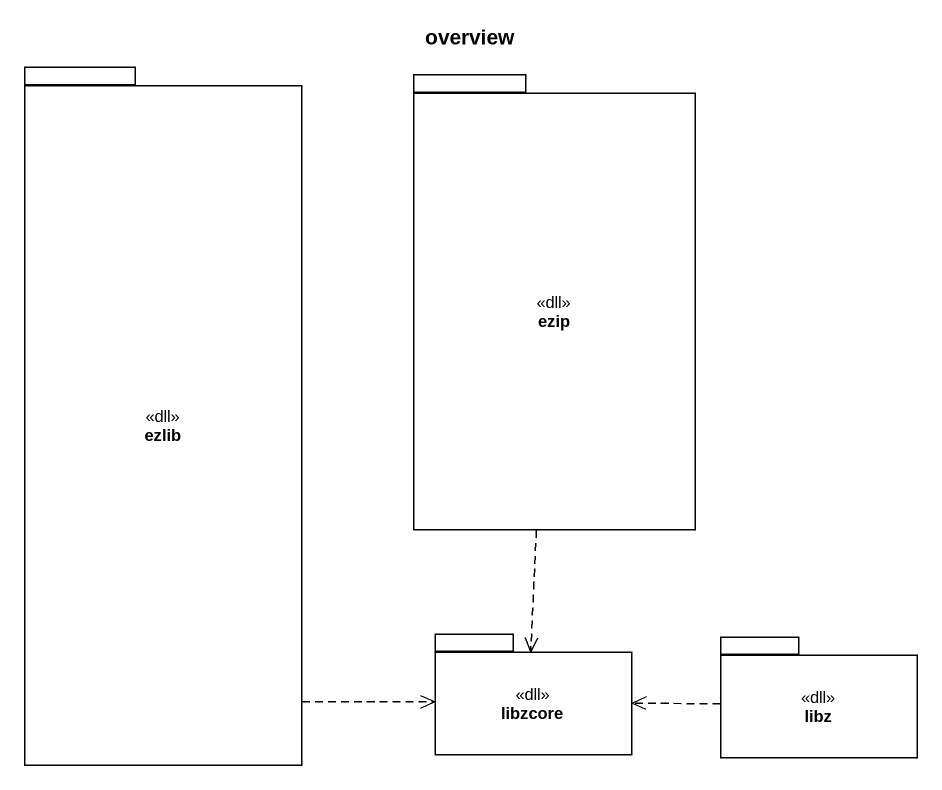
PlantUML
@startuml
title overview
package ezlib <<dll>> {
}
package ezip <<dll>> {
}
package libzcore <<dll>> {
}
package libz <<dll>> {
}
ezlib ..> libzcore
ezip ..> libzcore
libz .left.> libzcore
@enduml
